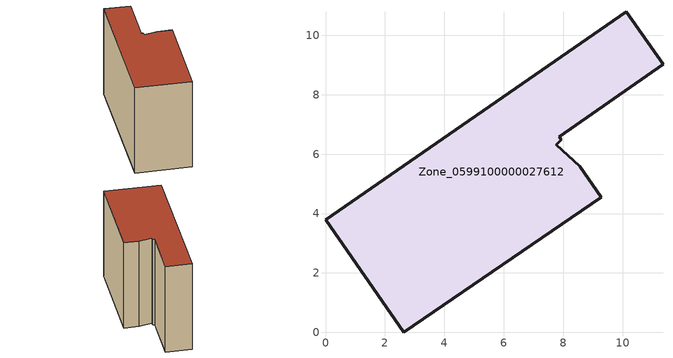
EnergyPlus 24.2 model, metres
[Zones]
Zone_0599100000027612
 floor ground (C_G): 7.76,6.32 8.55,5.59 9.28,4.55 2.63,0 0,3.8 10.13,10.8 11.36,9.02 7.86,6.59 7.94,6.48 z0
 wall outside (C_F): 0,3.8 2.63,0 9.28,4.55 8.55,5.59 7.76,6.32 7.94,6.48 7.86,6.59 11.36,9.02 10.13,10.8 0,3.8 z0:7.85
 roof outside (C_R): 8.55,5.59 7.76,6.32 7.94,6.48 7.86,6.59 11.36,9.02 10.13,10.8 0,3.8 2.63,0 9.28,4.55 z7.85
[BUILDING]
Pand.0599100000027612: North Axis=0; Terrain=City; Loads Convergence Tolerance Value=0.04; Temperature Convergence Tolerance Value=0.4; Solar Distribution=FullExterior; Maximum Number of Warmup Days=25; Minimum Number of Warmup Days=1
[Site:Location]
Rotterdam.The.Hague.AP_ZH_NLD Design_Conditions: Latitude=51.96; Longitude=4.45; Time Zone=1; Elevation=-4.5
[SITE:GROUNDTEMPERATURE:BUILDINGSURFACE]
18, 18, 18, 18, 18, 18, 18, 18, 18, 18, 18, 18
[MATERIAL] Thermal Absorptance=0.9; Solar Absorptance=0.7; Visible Absorptance=0.7
Name | Roughness | Thickness | Conductivity | Density | Specific Heat
G.TC.1946 | MediumSmooth | 0.15 | 1 | 540 | 1210
F.TC.1946 | Rough | 0.3 | 0.857143 | 1920 | 840
R.TC.1946 | MediumRough | 0.2 | 0.909091 | 1500 | 1000
[CONSTRUCTION]
C_G: G.TC.1946
C_F: F.TC.1946
C_R: R.TC.1946
[ZONE]
Zone_0599100000027612: Type=1; Multiplier=1; Ceiling Height=Autocalculate; Volume=Autocalculate; Floor Area=autocalculate; Part of Total Floor Area=Yes
[ZONEINFILTRATION:DESIGNFLOWRATE]
Infil_Zone_0599100000027612: Zone or ZoneList or Space or SpaceList=Zone_0599100000027612; Schedule=AlwaysOn; Design Flow Rate Calculation Method=Flow/Area; Flow Rate per Floor Area=0.003; Constant Term Coefficient=1; Temperature Term Coefficient=0; Velocity Term Coefficient=0; Velocity Squared Term Coefficient=0
[HVACTEMPLATE:ZONE:IDEALLOADSAIRSYSTEM]
Zone_0599100000027612: Maximum Heating Supply Air Temperature=50; Minimum Cooling Supply Air Temperature=13; Maximum Heating Supply Air Humidity Ratio=0.0156; Minimum Cooling Supply Air Humidity Ratio=0.0077; Heating Limit=NoLimit; Cooling Limit=NoLimit; Dehumidification Control Type=ConstantSensibleHeatRatio; Cooling Sensible Heat Ratio=0.7; Dehumidification Setpoint=60; Humidification Control Type=None; Humidification Setpoint=30; Outdoor Air Method=None; Outdoor Air Flow Rate per Person=0.00944; Outdoor Air Flow Rate per Zone Floor Area=0; Outdoor Air Flow Rate per Zone=0; Demand Controlled Ventilation Type=None; Outdoor Air Economizer Type=NoEconomizer; Heat Recovery Type=None; Sensible Heat Recovery Effectiveness=0.7; Latent Heat Recovery Effectiveness=0.65
[ZONECONTROL:THERMOSTAT]
ThermostatControl_Zone_0599100000027612: Zone or ZoneList=Zone_0599100000027612; Control Type Schedule=DualSetpointControlType; Control 1=Thermostat_Zone_0599100000027612; Temperature Difference Between Cutout And Setpoint=0
[THERMOSTATSETPOINT:DUALSETPOINT]
Thermostat_Zone_0599100000027612: Heating Setpoint Temperature Schedule=HeatingSetpoint_Zone_0599100000027612; Cooling Setpoint Temperature Schedule=CoolingSetpoint_Zone_0599100000027612
[SCHEDULE:COMPACT]
HeatingSetpoint_Zone_0599100000027612: Through: 12/31, For: AllDays, Until: 24:00, 21
CoolingSetpoint_Zone_0599100000027612: Through: 12/31, For: AllDays, Until: 24:00, 24
DualSetpointControlType: Through: 12/31, For: AllDays, Until: 24:00, 4
AlwaysOn: Through: 12/31, For: AllDays, Until: 24:00, 1
